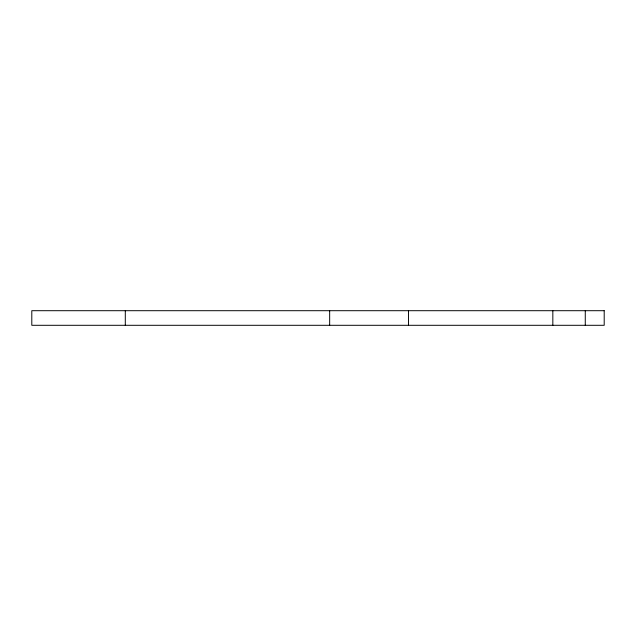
<?xml version="1.0" encoding="UTF-8"?>
<svg xmlns="http://www.w3.org/2000/svg" width="636" height="636" viewBox="0 0 636 636"><rect width="100%" height="100%" fill="white"/><g stroke="black" fill="none" stroke-linecap="round" stroke-linejoin="round"><path stroke-width="0.95" d="M585.271 310.702L585.271 325.298M552.835 310.702L552.835 325.298M408.471 310.702L408.471 325.298M329.663 310.702L329.663 325.298M125.3 310.702L125.3 325.298M604.2 310.702L31.8 310.702L31.8 325.298L604.2 325.298L604.2 310.702"/></g></svg>
